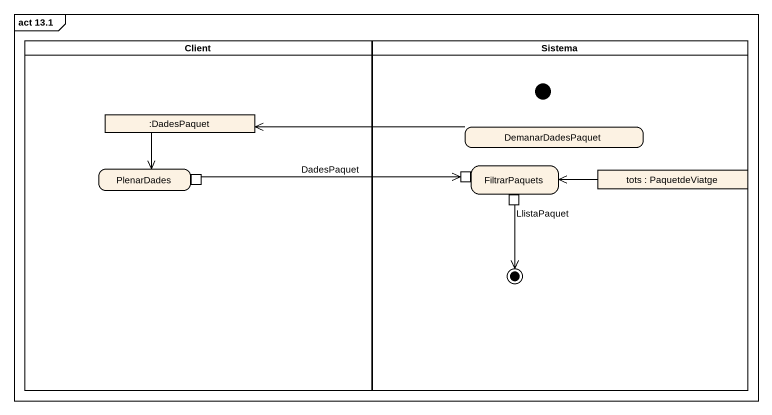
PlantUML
@startuml
mainframe act 13.1
hide empty description
state Client <<partition>> {
  state ":DadesPaquet" as DadesPaquet <<object>>
  state PlenarDades {
    state pin1 <<outputPin>>
  }
}
state Sistema <<partition>> {
  state initial1 <<start>>
  state DemanarDadesPaquet
  state FiltrarPaquets {
    state pin2 <<inputPin>>
    state LlistaPaquet <<outputPin>>
  }
  state "tots : PaquetdeViatge" as tots <<object>>
  state final1 <<end>>
}
DadesPaquet --> PlenarDades
DemanarDadesPaquet -left-> DadesPaquet
pin1 -right-> pin2 : DadesPaquet
LlistaPaquet --> final1
tots -left-> FiltrarPaquets
@enduml
